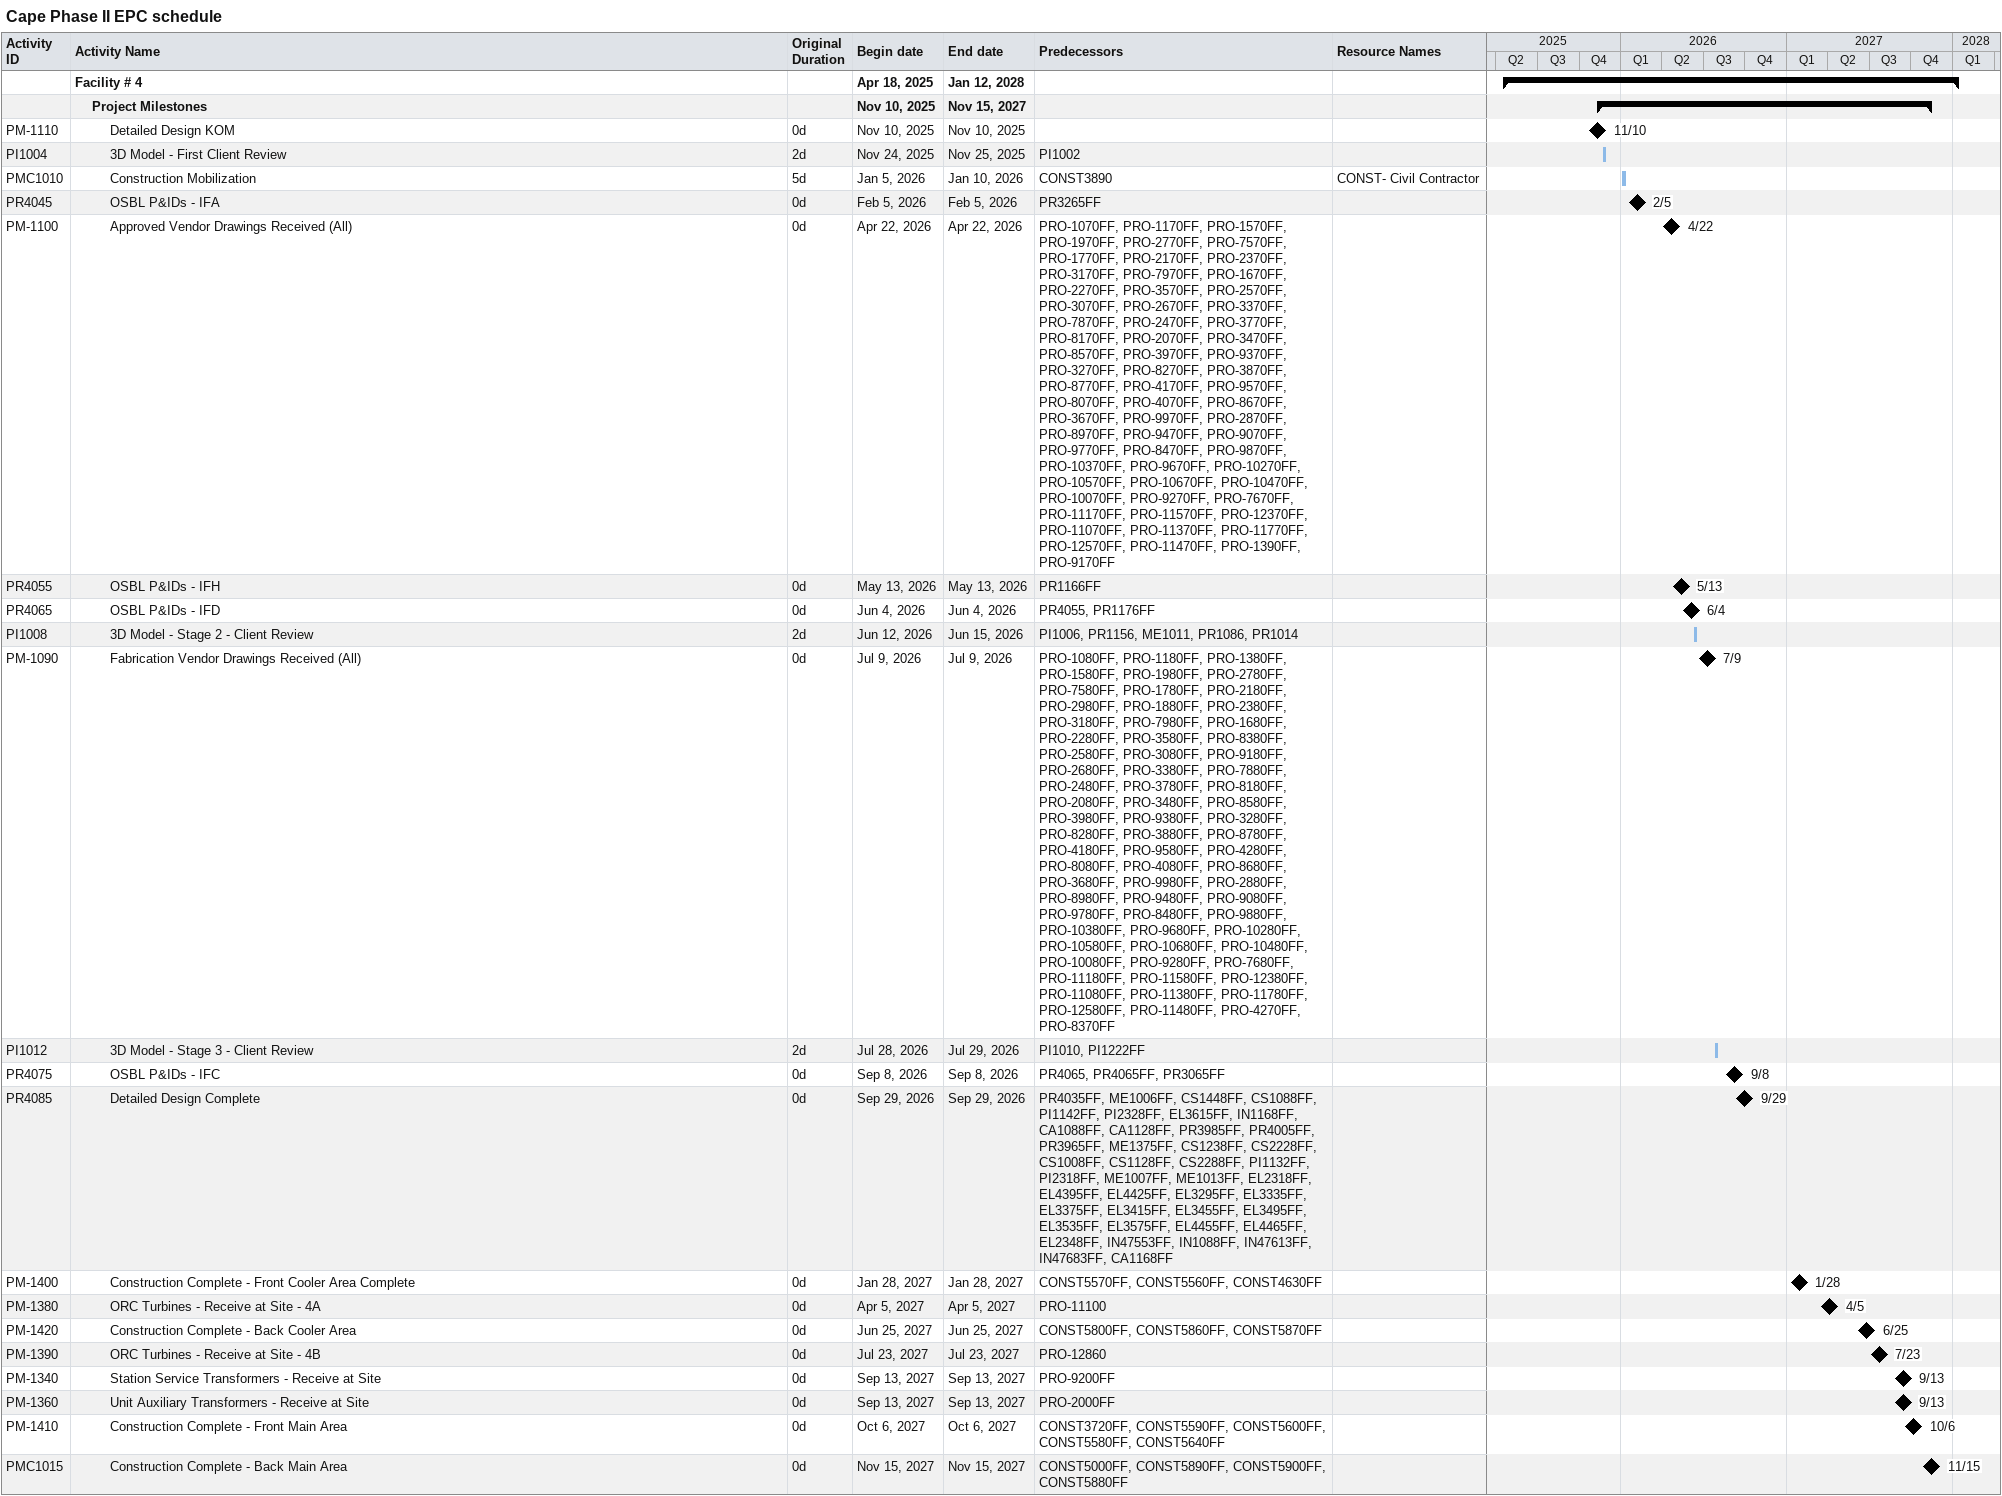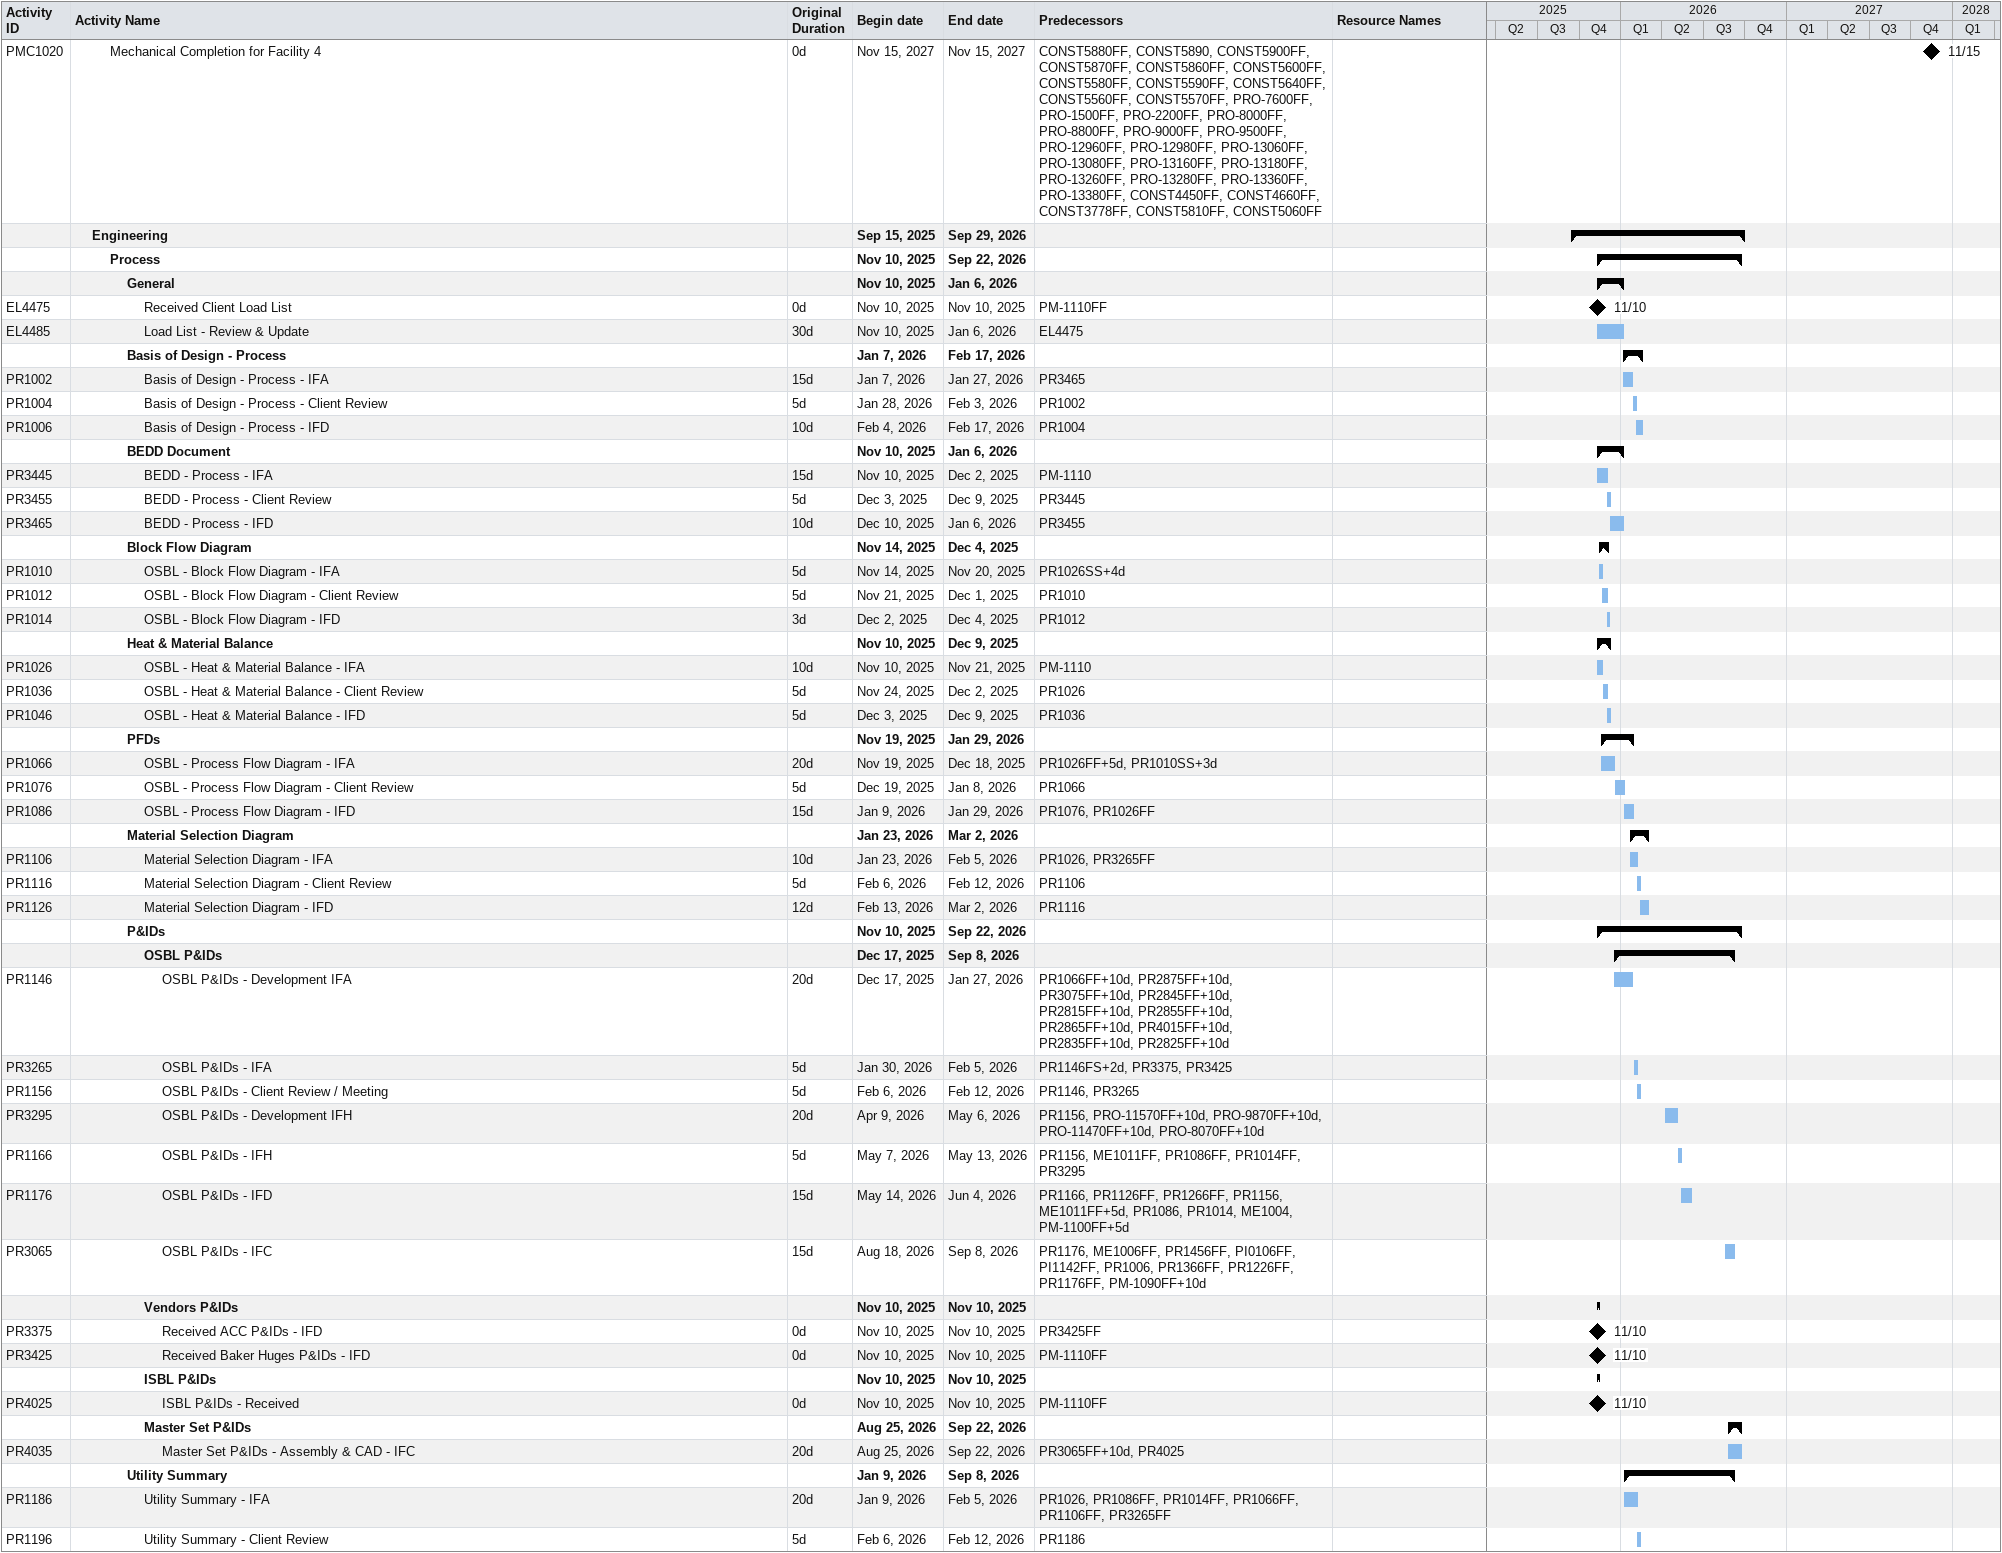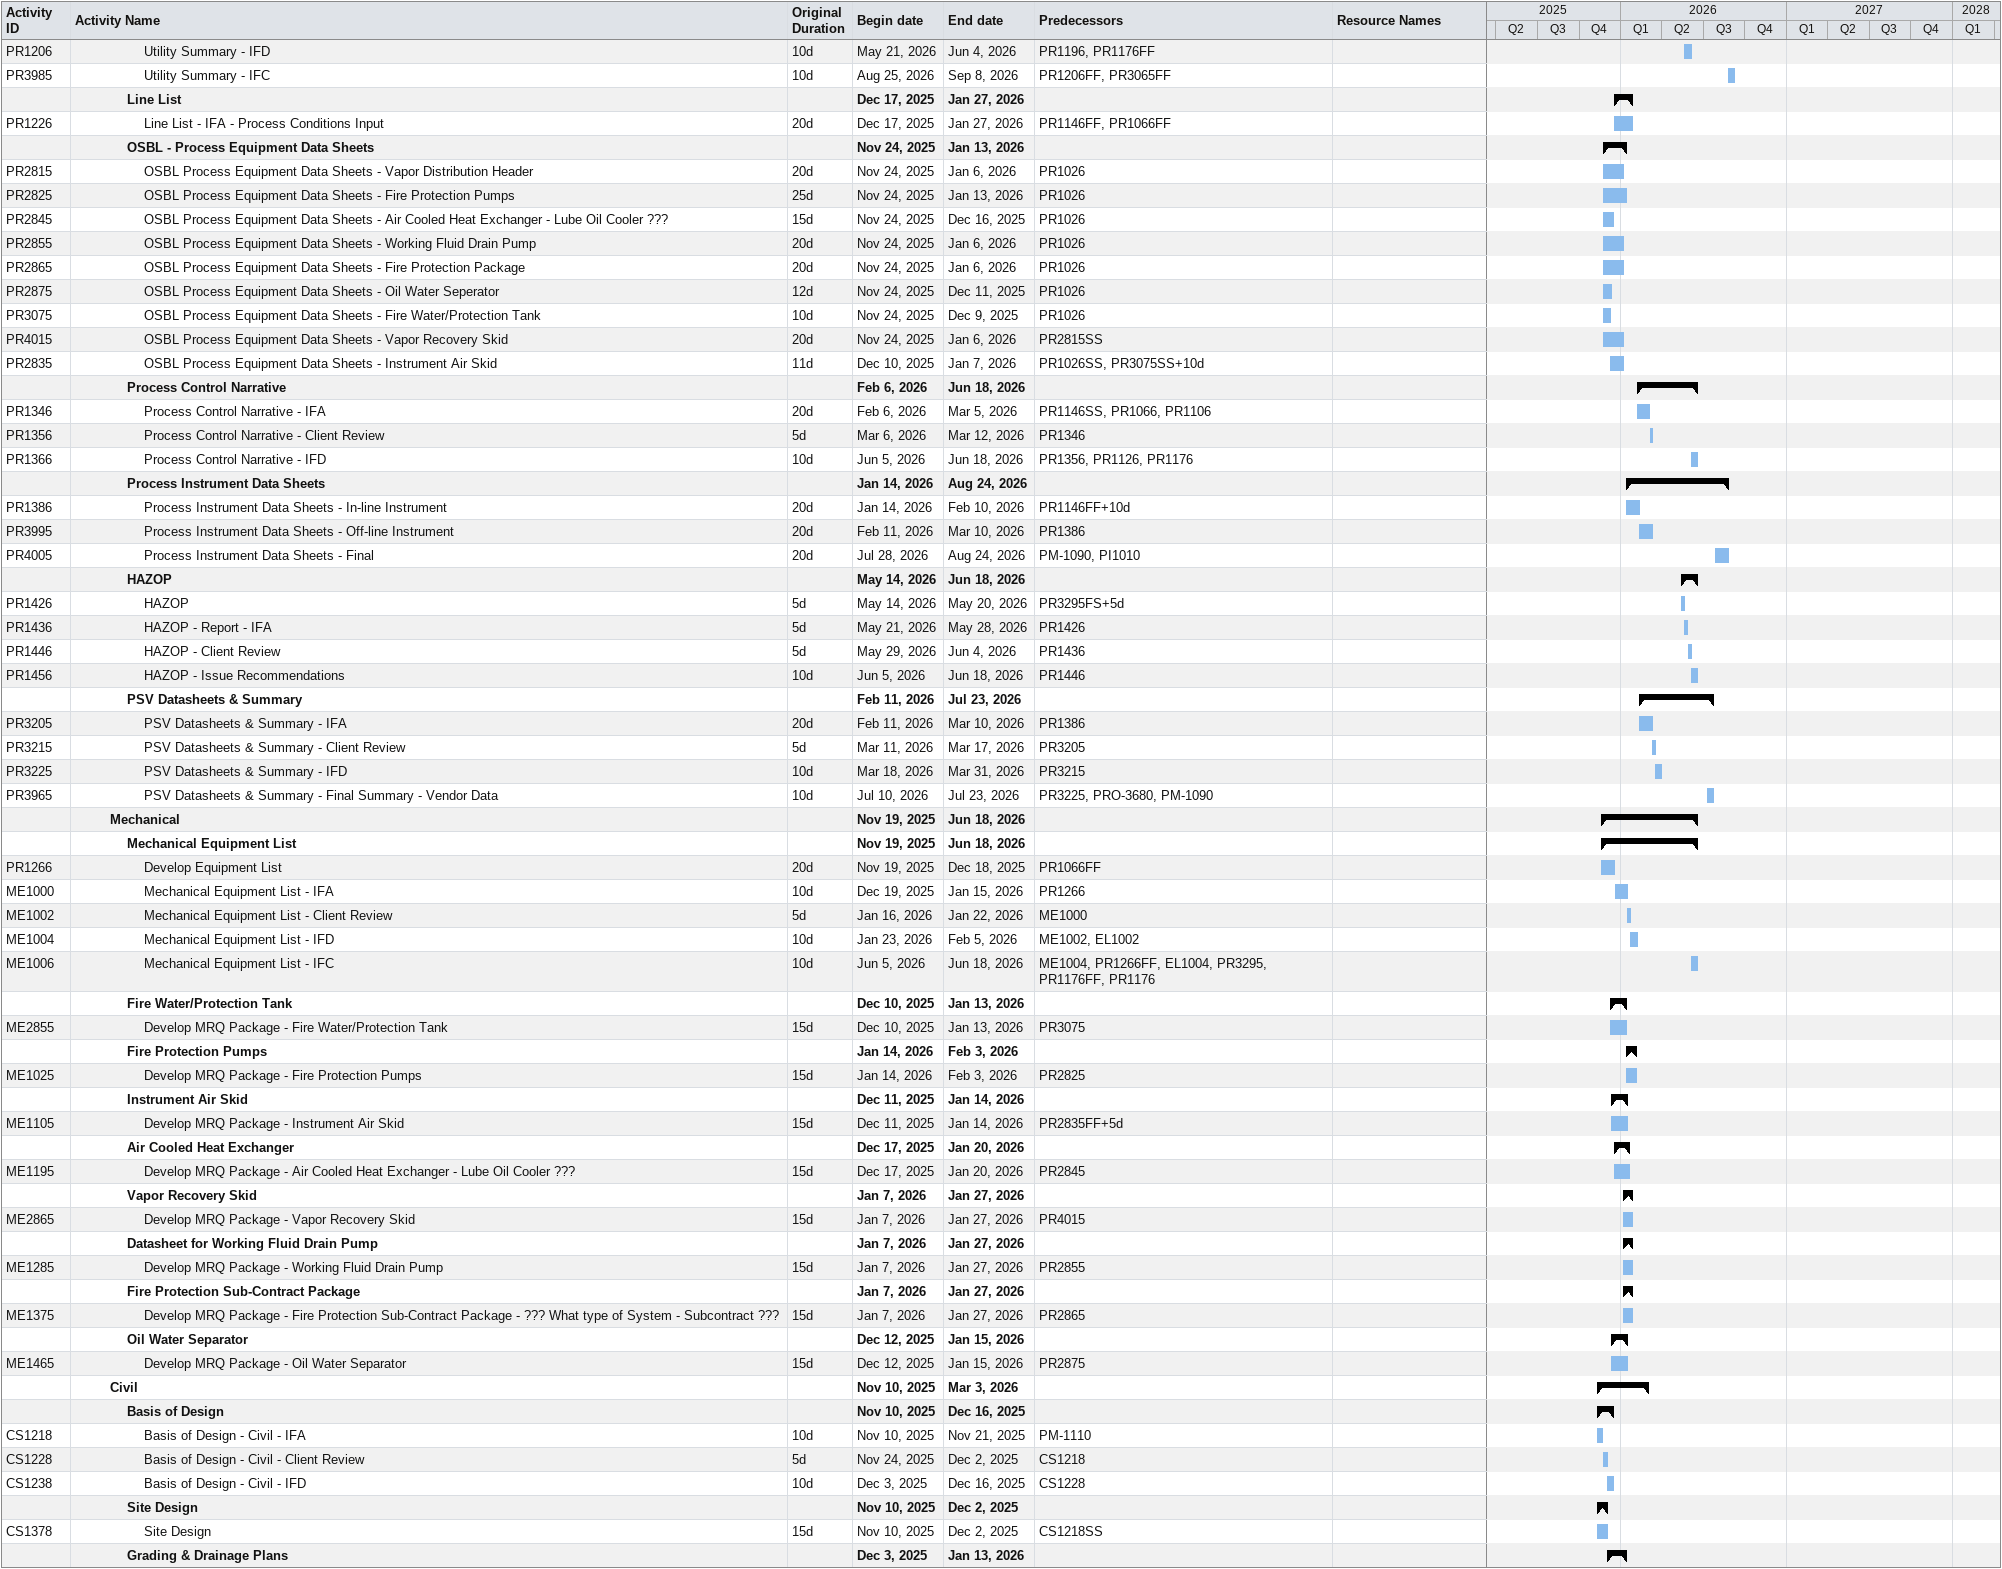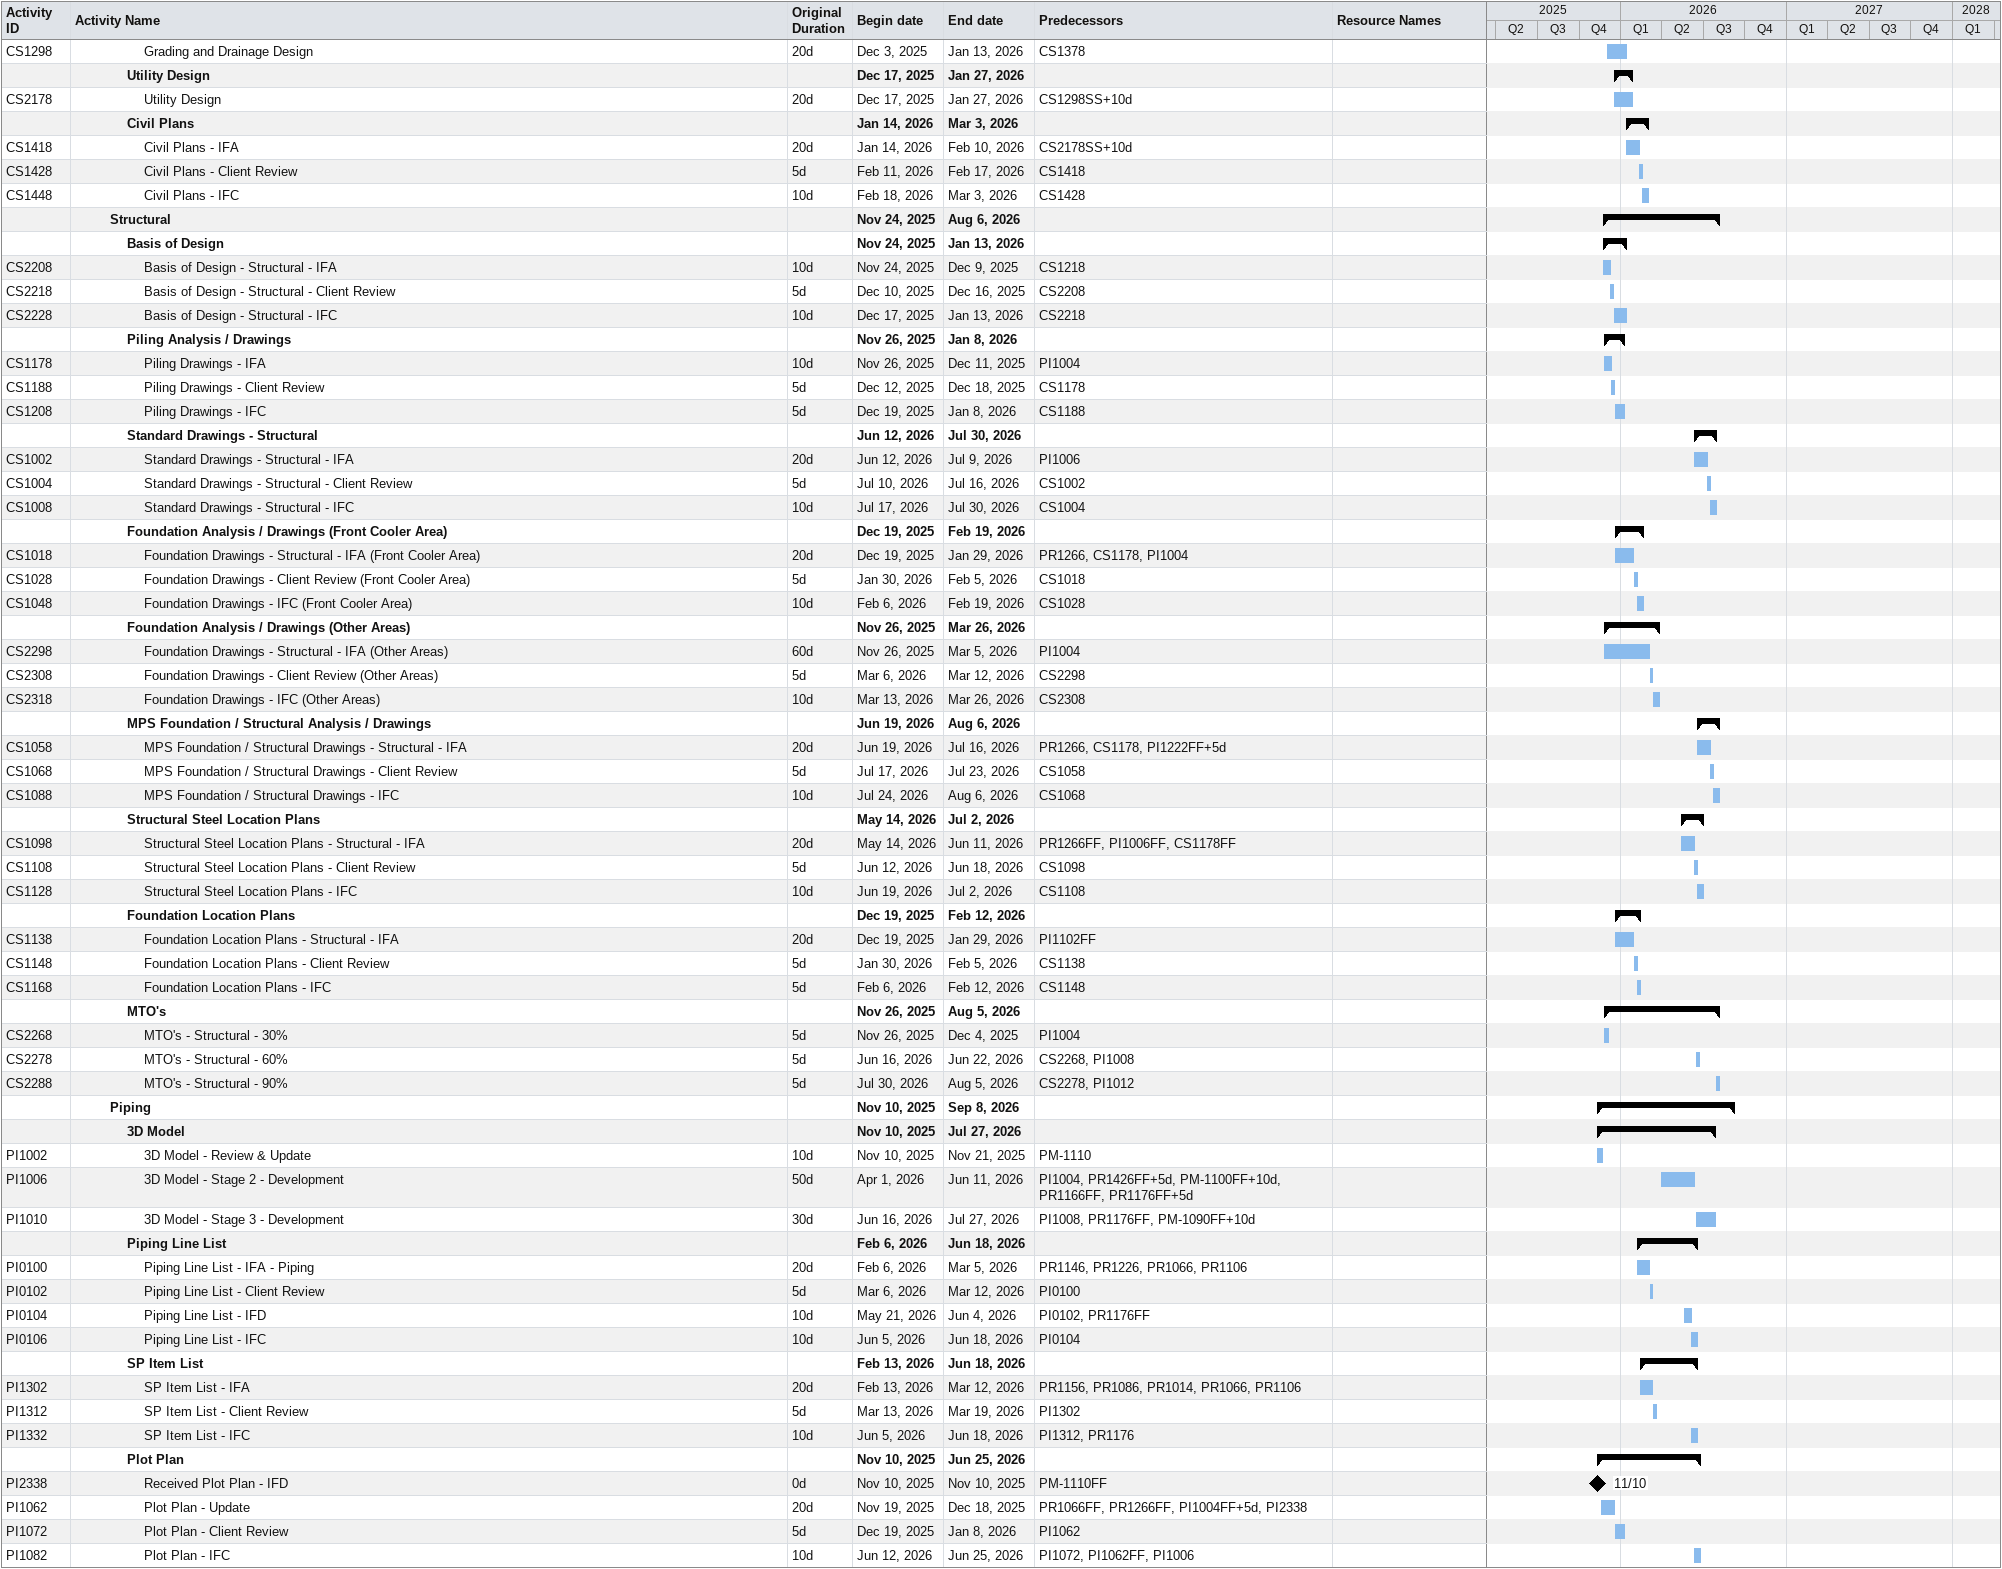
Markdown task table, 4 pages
Cape Phase II EPC schedule

| ID | Level | Task | Original duration | Start | Finish | Predecessors | Resources |
|---|---|---|---|---|---|---|---|
|  | 1 | **Facility # 4** |  | 2025-04-18 | 2028-01-12 |  |  |
|  | 2 | **Project Milestones** |  | 2025-11-10 | 2027-11-15 |  |  |
| PM-1110 | 3 | Detailed Design KOM | 0d | 2025-11-10 | 2025-11-10 |  |  |
| PI1004 | 3 | 3D Model - First Client Review | 2d | 2025-11-24 | 2025-11-25 | PI1002 |  |
| PMC1010 | 3 | Construction Mobilization | 5d | 2026-01-05 | 2026-01-10 | CONST3890 | CONST- Civil Contractor |
| PR4045 | 3 | OSBL P&IDs - IFA | 0d | 2026-02-05 | 2026-02-05 | PR3265FF |  |
| PM-1100 | 3 | Approved Vendor Drawings Received (All) | 0d | 2026-04-22 | 2026-04-22 | PRO-1070FF, PRO-1170FF, PRO-1570FF, PRO-1970FF, PRO-2770FF, PRO-7570FF, PRO-1770FF, PRO-2170FF, PRO-2370FF, PRO-3170FF, PRO-7970FF, PRO-1670FF, PRO-2270FF, PRO-3570FF, PRO-2570FF, PRO-3070FF, PRO-2670FF, PRO-3370FF, PRO-7870FF, PRO-2470FF, PRO-3770FF, PRO-8170FF, PRO-2070FF, PRO-3470FF, PRO-8570FF, PRO-3970FF, PRO-9370FF, PRO-3270FF, PRO-8270FF, PRO-3870FF, PRO-8770FF, PRO-4170FF, PRO-9570FF, PRO-8070FF, PRO-4070FF, PRO-8670FF, PRO-3670FF, PRO-9970FF, PRO-2870FF, PRO-8970FF, PRO-9470FF, PRO-9070FF, PRO-9770FF, PRO-8470FF, PRO-9870FF, PRO-10370FF, PRO-9670FF, PRO-10270FF, PRO-10570FF, PRO-10670FF, PRO-10470FF, PRO-10070FF, PRO-9270FF, PRO-7670FF, PRO-11170FF, PRO-11570FF, PRO-12370FF, PRO-11070FF, PRO-11370FF, PRO-11770FF, PRO-12570FF, PRO-11470FF, PRO-1390FF, PRO-9170FF |  |
| PR4055 | 3 | OSBL P&IDs - IFH | 0d | 2026-05-13 | 2026-05-13 | PR1166FF |  |
| PR4065 | 3 | OSBL P&IDs - IFD | 0d | 2026-06-04 | 2026-06-04 | PR4055, PR1176FF |  |
| PI1008 | 3 | 3D Model - Stage 2 - Client Review | 2d | 2026-06-12 | 2026-06-15 | PI1006, PR1156, ME1011, PR1086, PR1014 |  |
| PM-1090 | 3 | Fabrication Vendor Drawings Received (All) | 0d | 2026-07-09 | 2026-07-09 | PRO-1080FF, PRO-1180FF, PRO-1380FF, PRO-1580FF, PRO-1980FF, PRO-2780FF, PRO-7580FF, PRO-1780FF, PRO-2180FF, PRO-2980FF, PRO-1880FF, PRO-2380FF, PRO-3180FF, PRO-7980FF, PRO-1680FF, PRO-2280FF, PRO-3580FF, PRO-8380FF, PRO-2580FF, PRO-3080FF, PRO-9180FF, PRO-2680FF, PRO-3380FF, PRO-7880FF, PRO-2480FF, PRO-3780FF, PRO-8180FF, PRO-2080FF, PRO-3480FF, PRO-8580FF, PRO-3980FF, PRO-9380FF, PRO-3280FF, PRO-8280FF, PRO-3880FF, PRO-8780FF, PRO-4180FF, PRO-9580FF, PRO-4280FF, PRO-8080FF, PRO-4080FF, PRO-8680FF, PRO-3680FF, PRO-9980FF, PRO-2880FF, PRO-8980FF, PRO-9480FF, PRO-9080FF, PRO-9780FF, PRO-8480FF, PRO-9880FF, PRO-10380FF, PRO-9680FF, PRO-10280FF, PRO-10580FF, PRO-10680FF, PRO-10480FF, PRO-10080FF, PRO-9280FF, PRO-7680FF, PRO-11180FF, PRO-11580FF, PRO-12380FF, PRO-11080FF, PRO-11380FF, PRO-11780FF, PRO-12580FF, PRO-11480FF, PRO-4270FF, PRO-8370FF |  |
| PI1012 | 3 | 3D Model - Stage 3 - Client Review | 2d | 2026-07-28 | 2026-07-29 | PI1010, PI1222FF |  |
| PR4075 | 3 | OSBL P&IDs - IFC | 0d | 2026-09-08 | 2026-09-08 | PR4065, PR4065FF, PR3065FF |  |
| PR4085 | 3 | Detailed Design Complete | 0d | 2026-09-29 | 2026-09-29 | PR4035FF, ME1006FF, CS1448FF, CS1088FF, PI1142FF, PI2328FF, EL3615FF, IN1168FF, CA1088FF, CA1128FF, PR3985FF, PR4005FF, PR3965FF, ME1375FF, CS1238FF, CS2228FF, CS1008FF, CS1128FF, CS2288FF, PI1132FF, PI2318FF, ME1007FF, ME1013FF, EL2318FF, EL4395FF, EL4425FF, EL3295FF, EL3335FF, EL3375FF, EL3415FF, EL3455FF, EL3495FF, EL3535FF, EL3575FF, EL4455FF, EL4465FF, EL2348FF, IN47553FF, IN1088FF, IN47613FF, IN47683FF, CA1168FF |  |
| PM-1400 | 3 | Construction Complete - Front Cooler Area Complete | 0d | 2027-01-28 | 2027-01-28 | CONST5570FF, CONST5560FF, CONST4630FF |  |
| PM-1380 | 3 | ORC Turbines - Receive at Site - 4A | 0d | 2027-04-05 | 2027-04-05 | PRO-11100 |  |
| PM-1420 | 3 | Construction Complete - Back Cooler Area | 0d | 2027-06-25 | 2027-06-25 | CONST5800FF, CONST5860FF, CONST5870FF |  |
| PM-1390 | 3 | ORC Turbines - Receive at Site - 4B | 0d | 2027-07-23 | 2027-07-23 | PRO-12860 |  |
| PM-1340 | 3 | Station Service Transformers - Receive at Site | 0d | 2027-09-13 | 2027-09-13 | PRO-9200FF |  |
| PM-1360 | 3 | Unit Auxiliary Transformers - Receive at Site | 0d | 2027-09-13 | 2027-09-13 | PRO-2000FF |  |
| PM-1410 | 3 | Construction Complete - Front Main Area | 0d | 2027-10-06 | 2027-10-06 | CONST3720FF, CONST5590FF, CONST5600FF, CONST5580FF, CONST5640FF |  |
| PMC1015 | 3 | Construction Complete - Back Main Area | 0d | 2027-11-15 | 2027-11-15 | CONST5000FF, CONST5890FF, CONST5900FF, CONST5880FF |  |
| PMC1020 | 3 | Mechanical Completion for Facility 4 | 0d | 2027-11-15 | 2027-11-15 | CONST5880FF, CONST5890, CONST5900FF, CONST5870FF, CONST5860FF, CONST5600FF, CONST5580FF, CONST5590FF, CONST5640FF, CONST5560FF, CONST5570FF, PRO-7600FF, PRO-1500FF, PRO-2200FF, PRO-8000FF, PRO-8800FF, PRO-9000FF, PRO-9500FF, PRO-12960FF, PRO-12980FF, PRO-13060FF, PRO-13080FF, PRO-13160FF, PRO-13180FF, PRO-13260FF, PRO-13280FF, PRO-13360FF, PRO-13380FF, CONST4450FF, CONST4660FF, CONST3778FF, CONST5810FF, CONST5060FF |  |
|  | 2 | **Engineering** |  | 2025-09-15 | 2026-09-29 |  |  |
|  | 3 | **Process** |  | 2025-11-10 | 2026-09-22 |  |  |
|  | 4 | **General** |  | 2025-11-10 | 2026-01-06 |  |  |
| EL4475 | 5 | Received Client Load List | 0d | 2025-11-10 | 2025-11-10 | PM-1110FF |  |
| EL4485 | 5 | Load List - Review & Update | 30d | 2025-11-10 | 2026-01-06 | EL4475 |  |
|  | 4 | **Basis of Design - Process** |  | 2026-01-07 | 2026-02-17 |  |  |
| PR1002 | 5 | Basis of Design - Process - IFA | 15d | 2026-01-07 | 2026-01-27 | PR3465 |  |
| PR1004 | 5 | Basis of Design - Process - Client Review | 5d | 2026-01-28 | 2026-02-03 | PR1002 |  |
| PR1006 | 5 | Basis of Design - Process - IFD | 10d | 2026-02-04 | 2026-02-17 | PR1004 |  |
|  | 4 | **BEDD Document** |  | 2025-11-10 | 2026-01-06 |  |  |
| PR3445 | 5 | BEDD - Process - IFA | 15d | 2025-11-10 | 2025-12-02 | PM-1110 |  |
| PR3455 | 5 | BEDD - Process - Client Review | 5d | 2025-12-03 | 2025-12-09 | PR3445 |  |
| PR3465 | 5 | BEDD - Process - IFD | 10d | 2025-12-10 | 2026-01-06 | PR3455 |  |
|  | 4 | **Block Flow Diagram** |  | 2025-11-14 | 2025-12-04 |  |  |
| PR1010 | 5 | OSBL - Block Flow Diagram - IFA | 5d | 2025-11-14 | 2025-11-20 | PR1026SS+4d |  |
| PR1012 | 5 | OSBL - Block Flow Diagram - Client Review | 5d | 2025-11-21 | 2025-12-01 | PR1010 |  |
| PR1014 | 5 | OSBL - Block Flow Diagram - IFD | 3d | 2025-12-02 | 2025-12-04 | PR1012 |  |
|  | 4 | **Heat & Material Balance** |  | 2025-11-10 | 2025-12-09 |  |  |
| PR1026 | 5 | OSBL - Heat & Material Balance - IFA | 10d | 2025-11-10 | 2025-11-21 | PM-1110 |  |
| PR1036 | 5 | OSBL - Heat & Material Balance - Client Review | 5d | 2025-11-24 | 2025-12-02 | PR1026 |  |
| PR1046 | 5 | OSBL - Heat & Material Balance - IFD | 5d | 2025-12-03 | 2025-12-09 | PR1036 |  |
|  | 4 | **PFDs** |  | 2025-11-19 | 2026-01-29 |  |  |
| PR1066 | 5 | OSBL - Process Flow Diagram - IFA | 20d | 2025-11-19 | 2025-12-18 | PR1026FF+5d, PR1010SS+3d |  |
| PR1076 | 5 | OSBL - Process Flow Diagram - Client Review | 5d | 2025-12-19 | 2026-01-08 | PR1066 |  |
| PR1086 | 5 | OSBL - Process Flow Diagram - IFD | 15d | 2026-01-09 | 2026-01-29 | PR1076, PR1026FF |  |
|  | 4 | **Material Selection Diagram** |  | 2026-01-23 | 2026-03-02 |  |  |
| PR1106 | 5 | Material Selection Diagram - IFA | 10d | 2026-01-23 | 2026-02-05 | PR1026, PR3265FF |  |
| PR1116 | 5 | Material Selection Diagram - Client Review | 5d | 2026-02-06 | 2026-02-12 | PR1106 |  |
| PR1126 | 5 | Material Selection Diagram - IFD | 12d | 2026-02-13 | 2026-03-02 | PR1116 |  |
|  | 4 | **P&IDs** |  | 2025-11-10 | 2026-09-22 |  |  |
|  | 5 | **OSBL P&IDs** |  | 2025-12-17 | 2026-09-08 |  |  |
| PR1146 | 6 | OSBL P&IDs - Development IFA | 20d | 2025-12-17 | 2026-01-27 | PR1066FF+10d, PR2875FF+10d, PR3075FF+10d, PR2845FF+10d, PR2815FF+10d, PR2855FF+10d, PR2865FF+10d, PR4015FF+10d, PR2835FF+10d, PR2825FF+10d |  |
| PR3265 | 6 | OSBL P&IDs - IFA | 5d | 2026-01-30 | 2026-02-05 | PR1146FS+2d, PR3375, PR3425 |  |
| PR1156 | 6 | OSBL P&IDs - Client Review / Meeting | 5d | 2026-02-06 | 2026-02-12 | PR1146, PR3265 |  |
| PR3295 | 6 | OSBL P&IDs - Development IFH | 20d | 2026-04-09 | 2026-05-06 | PR1156, PRO-11570FF+10d, PRO-9870FF+10d, PRO-11470FF+10d, PRO-8070FF+10d |  |
| PR1166 | 6 | OSBL P&IDs - IFH | 5d | 2026-05-07 | 2026-05-13 | PR1156, ME1011FF, PR1086FF, PR1014FF, PR3295 |  |
| PR1176 | 6 | OSBL P&IDs - IFD | 15d | 2026-05-14 | 2026-06-04 | PR1166, PR1126FF, PR1266FF, PR1156, ME1011FF+5d, PR1086, PR1014, ME1004, PM-1100FF+5d |  |
| PR3065 | 6 | OSBL P&IDs - IFC | 15d | 2026-08-18 | 2026-09-08 | PR1176, ME1006FF, PR1456FF, PI0106FF, PI1142FF, PR1006, PR1366FF, PR1226FF, PR1176FF, PM-1090FF+10d |  |
|  | 5 | **Vendors P&IDs** |  | 2025-11-10 | 2025-11-10 |  |  |
| PR3375 | 6 | Received ACC P&IDs - IFD | 0d | 2025-11-10 | 2025-11-10 | PR3425FF |  |
| PR3425 | 6 | Received Baker Huges P&IDs - IFD | 0d | 2025-11-10 | 2025-11-10 | PM-1110FF |  |
|  | 5 | **ISBL P&IDs** |  | 2025-11-10 | 2025-11-10 |  |  |
| PR4025 | 6 | ISBL P&IDs - Received | 0d | 2025-11-10 | 2025-11-10 | PM-1110FF |  |
|  | 5 | **Master Set P&IDs** |  | 2026-08-25 | 2026-09-22 |  |  |
| PR4035 | 6 | Master Set P&IDs - Assembly & CAD - IFC | 20d | 2026-08-25 | 2026-09-22 | PR3065FF+10d, PR4025 |  |
|  | 4 | **Utility Summary** |  | 2026-01-09 | 2026-09-08 |  |  |
| PR1186 | 5 | Utility Summary - IFA | 20d | 2026-01-09 | 2026-02-05 | PR1026, PR1086FF, PR1014FF, PR1066FF, PR1106FF, PR3265FF |  |
| PR1196 | 5 | Utility Summary - Client Review | 5d | 2026-02-06 | 2026-02-12 | PR1186 |  |
| PR1206 | 5 | Utility Summary - IFD | 10d | 2026-05-21 | 2026-06-04 | PR1196, PR1176FF |  |
| PR3985 | 5 | Utility Summary - IFC | 10d | 2026-08-25 | 2026-09-08 | PR1206FF, PR3065FF |  |
|  | 4 | **Line List** |  | 2025-12-17 | 2026-01-27 |  |  |
| PR1226 | 5 | Line List - IFA - Process Conditions Input | 20d | 2025-12-17 | 2026-01-27 | PR1146FF, PR1066FF |  |
|  | 4 | **OSBL - Process Equipment Data Sheets** |  | 2025-11-24 | 2026-01-13 |  |  |
| PR2815 | 5 | OSBL Process Equipment Data Sheets - Vapor Distribution Header | 20d | 2025-11-24 | 2026-01-06 | PR1026 |  |
| PR2825 | 5 | OSBL Process Equipment Data Sheets - Fire Protection Pumps | 25d | 2025-11-24 | 2026-01-13 | PR1026 |  |
| PR2845 | 5 | OSBL Process Equipment Data Sheets - Air Cooled Heat Exchanger - Lube Oil Cooler ??? | 15d | 2025-11-24 | 2025-12-16 | PR1026 |  |
| PR2855 | 5 | OSBL Process Equipment Data Sheets - Working Fluid Drain Pump | 20d | 2025-11-24 | 2026-01-06 | PR1026 |  |
| PR2865 | 5 | OSBL Process Equipment Data Sheets - Fire Protection Package | 20d | 2025-11-24 | 2026-01-06 | PR1026 |  |
| PR2875 | 5 | OSBL Process Equipment Data Sheets - Oil Water Seperator | 12d | 2025-11-24 | 2025-12-11 | PR1026 |  |
| PR3075 | 5 | OSBL Process Equipment Data Sheets - Fire Water/Protection Tank | 10d | 2025-11-24 | 2025-12-09 | PR1026 |  |
| PR4015 | 5 | OSBL Process Equipment Data Sheets - Vapor Recovery Skid | 20d | 2025-11-24 | 2026-01-06 | PR2815SS |  |
| PR2835 | 5 | OSBL Process Equipment Data Sheets - Instrument Air Skid | 11d | 2025-12-10 | 2026-01-07 | PR1026SS, PR3075SS+10d |  |
|  | 4 | **Process Control Narrative** |  | 2026-02-06 | 2026-06-18 |  |  |
| PR1346 | 5 | Process Control Narrative - IFA | 20d | 2026-02-06 | 2026-03-05 | PR1146SS, PR1066, PR1106 |  |
| PR1356 | 5 | Process Control Narrative - Client Review | 5d | 2026-03-06 | 2026-03-12 | PR1346 |  |
| PR1366 | 5 | Process Control Narrative - IFD | 10d | 2026-06-05 | 2026-06-18 | PR1356, PR1126, PR1176 |  |
|  | 4 | **Process Instrument Data Sheets** |  | 2026-01-14 | 2026-08-24 |  |  |
| PR1386 | 5 | Process Instrument Data Sheets - In-line Instrument | 20d | 2026-01-14 | 2026-02-10 | PR1146FF+10d |  |
| PR3995 | 5 | Process Instrument Data Sheets - Off-line Instrument | 20d | 2026-02-11 | 2026-03-10 | PR1386 |  |
| PR4005 | 5 | Process Instrument Data Sheets - Final | 20d | 2026-07-28 | 2026-08-24 | PM-1090, PI1010 |  |
|  | 4 | **HAZOP** |  | 2026-05-14 | 2026-06-18 |  |  |
| PR1426 | 5 | HAZOP | 5d | 2026-05-14 | 2026-05-20 | PR3295FS+5d |  |
| PR1436 | 5 | HAZOP - Report - IFA | 5d | 2026-05-21 | 2026-05-28 | PR1426 |  |
| PR1446 | 5 | HAZOP - Client Review | 5d | 2026-05-29 | 2026-06-04 | PR1436 |  |
| PR1456 | 5 | HAZOP - Issue Recommendations | 10d | 2026-06-05 | 2026-06-18 | PR1446 |  |
|  | 4 | **PSV Datasheets & Summary** |  | 2026-02-11 | 2026-07-23 |  |  |
| PR3205 | 5 | PSV Datasheets & Summary - IFA | 20d | 2026-02-11 | 2026-03-10 | PR1386 |  |
| PR3215 | 5 | PSV Datasheets & Summary - Client Review | 5d | 2026-03-11 | 2026-03-17 | PR3205 |  |
| PR3225 | 5 | PSV Datasheets & Summary - IFD | 10d | 2026-03-18 | 2026-03-31 | PR3215 |  |
| PR3965 | 5 | PSV Datasheets & Summary - Final Summary - Vendor Data | 10d | 2026-07-10 | 2026-07-23 | PR3225, PRO-3680, PM-1090 |  |
|  | 3 | **Mechanical** |  | 2025-11-19 | 2026-06-18 |  |  |
|  | 4 | **Mechanical Equipment List** |  | 2025-11-19 | 2026-06-18 |  |  |
| PR1266 | 5 | Develop Equipment List | 20d | 2025-11-19 | 2025-12-18 | PR1066FF |  |
| ME1000 | 5 | Mechanical Equipment List - IFA | 10d | 2025-12-19 | 2026-01-15 | PR1266 |  |
| ME1002 | 5 | Mechanical Equipment List - Client Review | 5d | 2026-01-16 | 2026-01-22 | ME1000 |  |
| ME1004 | 5 | Mechanical Equipment List - IFD | 10d | 2026-01-23 | 2026-02-05 | ME1002, EL1002 |  |
| ME1006 | 5 | Mechanical Equipment List - IFC | 10d | 2026-06-05 | 2026-06-18 | ME1004, PR1266FF, EL1004, PR3295, PR1176FF, PR1176 |  |
|  | 4 | **Fire Water/Protection Tank** |  | 2025-12-10 | 2026-01-13 |  |  |
| ME2855 | 5 | Develop MRQ Package - Fire Water/Protection Tank | 15d | 2025-12-10 | 2026-01-13 | PR3075 |  |
|  | 4 | **Fire Protection Pumps** |  | 2026-01-14 | 2026-02-03 |  |  |
| ME1025 | 5 | Develop MRQ Package - Fire Protection Pumps | 15d | 2026-01-14 | 2026-02-03 | PR2825 |  |
|  | 4 | **Instrument Air Skid** |  | 2025-12-11 | 2026-01-14 |  |  |
| ME1105 | 5 | Develop MRQ Package - Instrument Air Skid | 15d | 2025-12-11 | 2026-01-14 | PR2835FF+5d |  |
|  | 4 | **Air Cooled Heat Exchanger** |  | 2025-12-17 | 2026-01-20 |  |  |
| ME1195 | 5 | Develop MRQ Package - Air Cooled Heat Exchanger - Lube Oil Cooler ??? | 15d | 2025-12-17 | 2026-01-20 | PR2845 |  |
|  | 4 | **Vapor Recovery Skid** |  | 2026-01-07 | 2026-01-27 |  |  |
| ME2865 | 5 | Develop MRQ Package - Vapor Recovery Skid | 15d | 2026-01-07 | 2026-01-27 | PR4015 |  |
|  | 4 | **Datasheet for Working Fluid Drain Pump** |  | 2026-01-07 | 2026-01-27 |  |  |
| ME1285 | 5 | Develop MRQ Package - Working Fluid Drain Pump | 15d | 2026-01-07 | 2026-01-27 | PR2855 |  |
|  | 4 | **Fire Protection Sub-Contract Package** |  | 2026-01-07 | 2026-01-27 |  |  |
| ME1375 | 5 | Develop MRQ Package - Fire Protection Sub-Contract Package - ??? What type of System - Subcontract ??? | 15d | 2026-01-07 | 2026-01-27 | PR2865 |  |
|  | 4 | **Oil Water Separator** |  | 2025-12-12 | 2026-01-15 |  |  |
| ME1465 | 5 | Develop MRQ Package - Oil Water Separator | 15d | 2025-12-12 | 2026-01-15 | PR2875 |  |
|  | 3 | **Civil** |  | 2025-11-10 | 2026-03-03 |  |  |
|  | 4 | **Basis of Design** |  | 2025-11-10 | 2025-12-16 |  |  |
| CS1218 | 5 | Basis of Design - Civil - IFA | 10d | 2025-11-10 | 2025-11-21 | PM-1110 |  |
| CS1228 | 5 | Basis of Design - Civil - Client Review | 5d | 2025-11-24 | 2025-12-02 | CS1218 |  |
| CS1238 | 5 | Basis of Design - Civil - IFD | 10d | 2025-12-03 | 2025-12-16 | CS1228 |  |
|  | 4 | **Site Design** |  | 2025-11-10 | 2025-12-02 |  |  |
| CS1378 | 5 | Site Design | 15d | 2025-11-10 | 2025-12-02 | CS1218SS |  |
|  | 4 | **Grading & Drainage Plans** |  | 2025-12-03 | 2026-01-13 |  |  |
| CS1298 | 5 | Grading and Drainage Design | 20d | 2025-12-03 | 2026-01-13 | CS1378 |  |
|  | 4 | **Utility Design** |  | 2025-12-17 | 2026-01-27 |  |  |
| CS2178 | 5 | Utility Design | 20d | 2025-12-17 | 2026-01-27 | CS1298SS+10d |  |
|  | 4 | **Civil Plans** |  | 2026-01-14 | 2026-03-03 |  |  |
| CS1418 | 5 | Civil Plans - IFA | 20d | 2026-01-14 | 2026-02-10 | CS2178SS+10d |  |
| CS1428 | 5 | Civil Plans - Client Review | 5d | 2026-02-11 | 2026-02-17 | CS1418 |  |
| CS1448 | 5 | Civil Plans - IFC | 10d | 2026-02-18 | 2026-03-03 | CS1428 |  |
|  | 3 | **Structural** |  | 2025-11-24 | 2026-08-06 |  |  |
|  | 4 | **Basis of Design** |  | 2025-11-24 | 2026-01-13 |  |  |
| CS2208 | 5 | Basis of Design - Structural - IFA | 10d | 2025-11-24 | 2025-12-09 | CS1218 |  |
| CS2218 | 5 | Basis of Design - Structural - Client Review | 5d | 2025-12-10 | 2025-12-16 | CS2208 |  |
| CS2228 | 5 | Basis of Design - Structural - IFC | 10d | 2025-12-17 | 2026-01-13 | CS2218 |  |
|  | 4 | **Piling Analysis / Drawings** |  | 2025-11-26 | 2026-01-08 |  |  |
| CS1178 | 5 | Piling Drawings - IFA | 10d | 2025-11-26 | 2025-12-11 | PI1004 |  |
| CS1188 | 5 | Piling Drawings - Client Review | 5d | 2025-12-12 | 2025-12-18 | CS1178 |  |
| CS1208 | 5 | Piling Drawings - IFC | 5d | 2025-12-19 | 2026-01-08 | CS1188 |  |
|  | 4 | **Standard Drawings - Structural** |  | 2026-06-12 | 2026-07-30 |  |  |
| CS1002 | 5 | Standard Drawings - Structural - IFA | 20d | 2026-06-12 | 2026-07-09 | PI1006 |  |
| CS1004 | 5 | Standard Drawings - Structural - Client Review | 5d | 2026-07-10 | 2026-07-16 | CS1002 |  |
| CS1008 | 5 | Standard Drawings - Structural - IFC | 10d | 2026-07-17 | 2026-07-30 | CS1004 |  |
|  | 4 | **Foundation Analysis / Drawings (Front Cooler Area)** |  | 2025-12-19 | 2026-02-19 |  |  |
| CS1018 | 5 | Foundation Drawings - Structural - IFA (Front Cooler Area) | 20d | 2025-12-19 | 2026-01-29 | PR1266, CS1178, PI1004 |  |
| CS1028 | 5 | Foundation Drawings - Client Review (Front Cooler Area) | 5d | 2026-01-30 | 2026-02-05 | CS1018 |  |
| CS1048 | 5 | Foundation Drawings - IFC (Front Cooler Area) | 10d | 2026-02-06 | 2026-02-19 | CS1028 |  |
|  | 4 | **Foundation Analysis / Drawings (Other Areas)** |  | 2025-11-26 | 2026-03-26 |  |  |
| CS2298 | 5 | Foundation Drawings - Structural - IFA (Other Areas) | 60d | 2025-11-26 | 2026-03-05 | PI1004 |  |
| CS2308 | 5 | Foundation Drawings - Client Review (Other Areas) | 5d | 2026-03-06 | 2026-03-12 | CS2298 |  |
| CS2318 | 5 | Foundation Drawings - IFC (Other Areas) | 10d | 2026-03-13 | 2026-03-26 | CS2308 |  |
|  | 4 | **MPS Foundation / Structural Analysis / Drawings** |  | 2026-06-19 | 2026-08-06 |  |  |
| CS1058 | 5 | MPS Foundation / Structural Drawings - Structural - IFA | 20d | 2026-06-19 | 2026-07-16 | PR1266, CS1178, PI1222FF+5d |  |
| CS1068 | 5 | MPS Foundation / Structural Drawings - Client Review | 5d | 2026-07-17 | 2026-07-23 | CS1058 |  |
| CS1088 | 5 | MPS Foundation / Structural Drawings - IFC | 10d | 2026-07-24 | 2026-08-06 | CS1068 |  |
|  | 4 | **Structural Steel Location Plans** |  | 2026-05-14 | 2026-07-02 |  |  |
| CS1098 | 5 | Structural Steel Location Plans - Structural - IFA | 20d | 2026-05-14 | 2026-06-11 | PR1266FF, PI1006FF, CS1178FF |  |
| CS1108 | 5 | Structural Steel Location Plans - Client Review | 5d | 2026-06-12 | 2026-06-18 | CS1098 |  |
| CS1128 | 5 | Structural Steel Location Plans - IFC | 10d | 2026-06-19 | 2026-07-02 | CS1108 |  |
|  | 4 | **Foundation Location Plans** |  | 2025-12-19 | 2026-02-12 |  |  |
| CS1138 | 5 | Foundation Location Plans - Structural - IFA | 20d | 2025-12-19 | 2026-01-29 | PI1102FF |  |
| CS1148 | 5 | Foundation Location Plans - Client Review | 5d | 2026-01-30 | 2026-02-05 | CS1138 |  |
| CS1168 | 5 | Foundation Location Plans - IFC | 5d | 2026-02-06 | 2026-02-12 | CS1148 |  |
|  | 4 | **MTO's** |  | 2025-11-26 | 2026-08-05 |  |  |
| CS2268 | 5 | MTO's - Structural - 30% | 5d | 2025-11-26 | 2025-12-04 | PI1004 |  |
| CS2278 | 5 | MTO's - Structural - 60% | 5d | 2026-06-16 | 2026-06-22 | CS2268, PI1008 |  |
| CS2288 | 5 | MTO's - Structural - 90% | 5d | 2026-07-30 | 2026-08-05 | CS2278, PI1012 |  |
|  | 3 | **Piping** |  | 2025-11-10 | 2026-09-08 |  |  |
|  | 4 | **3D Model** |  | 2025-11-10 | 2026-07-27 |  |  |
| PI1002 | 5 | 3D Model - Review & Update | 10d | 2025-11-10 | 2025-11-21 | PM-1110 |  |
| PI1006 | 5 | 3D Model - Stage 2 - Development | 50d | 2026-04-01 | 2026-06-11 | PI1004, PR1426FF+5d, PM-1100FF+10d, PR1166FF, PR1176FF+5d |  |
| PI1010 | 5 | 3D Model - Stage 3 - Development | 30d | 2026-06-16 | 2026-07-27 | PI1008, PR1176FF, PM-1090FF+10d |  |
|  | 4 | **Piping Line List** |  | 2026-02-06 | 2026-06-18 |  |  |
| PI0100 | 5 | Piping Line List - IFA - Piping | 20d | 2026-02-06 | 2026-03-05 | PR1146, PR1226, PR1066, PR1106 |  |
| PI0102 | 5 | Piping Line List - Client Review | 5d | 2026-03-06 | 2026-03-12 | PI0100 |  |
| PI0104 | 5 | Piping Line List - IFD | 10d | 2026-05-21 | 2026-06-04 | PI0102, PR1176FF |  |
| PI0106 | 5 | Piping Line List - IFC | 10d | 2026-06-05 | 2026-06-18 | PI0104 |  |
|  | 4 | **SP Item List** |  | 2026-02-13 | 2026-06-18 |  |  |
| PI1302 | 5 | SP Item List - IFA | 20d | 2026-02-13 | 2026-03-12 | PR1156, PR1086, PR1014, PR1066, PR1106 |  |
| PI1312 | 5 | SP Item List - Client Review | 5d | 2026-03-13 | 2026-03-19 | PI1302 |  |
| PI1332 | 5 | SP Item List - IFC | 10d | 2026-06-05 | 2026-06-18 | PI1312, PR1176 |  |
|  | 4 | **Plot Plan** |  | 2025-11-10 | 2026-06-25 |  |  |
| PI2338 | 5 | Received Plot Plan - IFD | 0d | 2025-11-10 | 2025-11-10 | PM-1110FF |  |
| PI1062 | 5 | Plot Plan - Update | 20d | 2025-11-19 | 2025-12-18 | PR1066FF, PR1266FF, PI1004FF+5d, PI2338 |  |
| PI1072 | 5 | Plot Plan - Client Review | 5d | 2025-12-19 | 2026-01-08 | PI1062 |  |
| PI1082 | 5 | Plot Plan - IFC | 10d | 2026-06-12 | 2026-06-25 | PI1072, PI1062FF, PI1006 |  |
